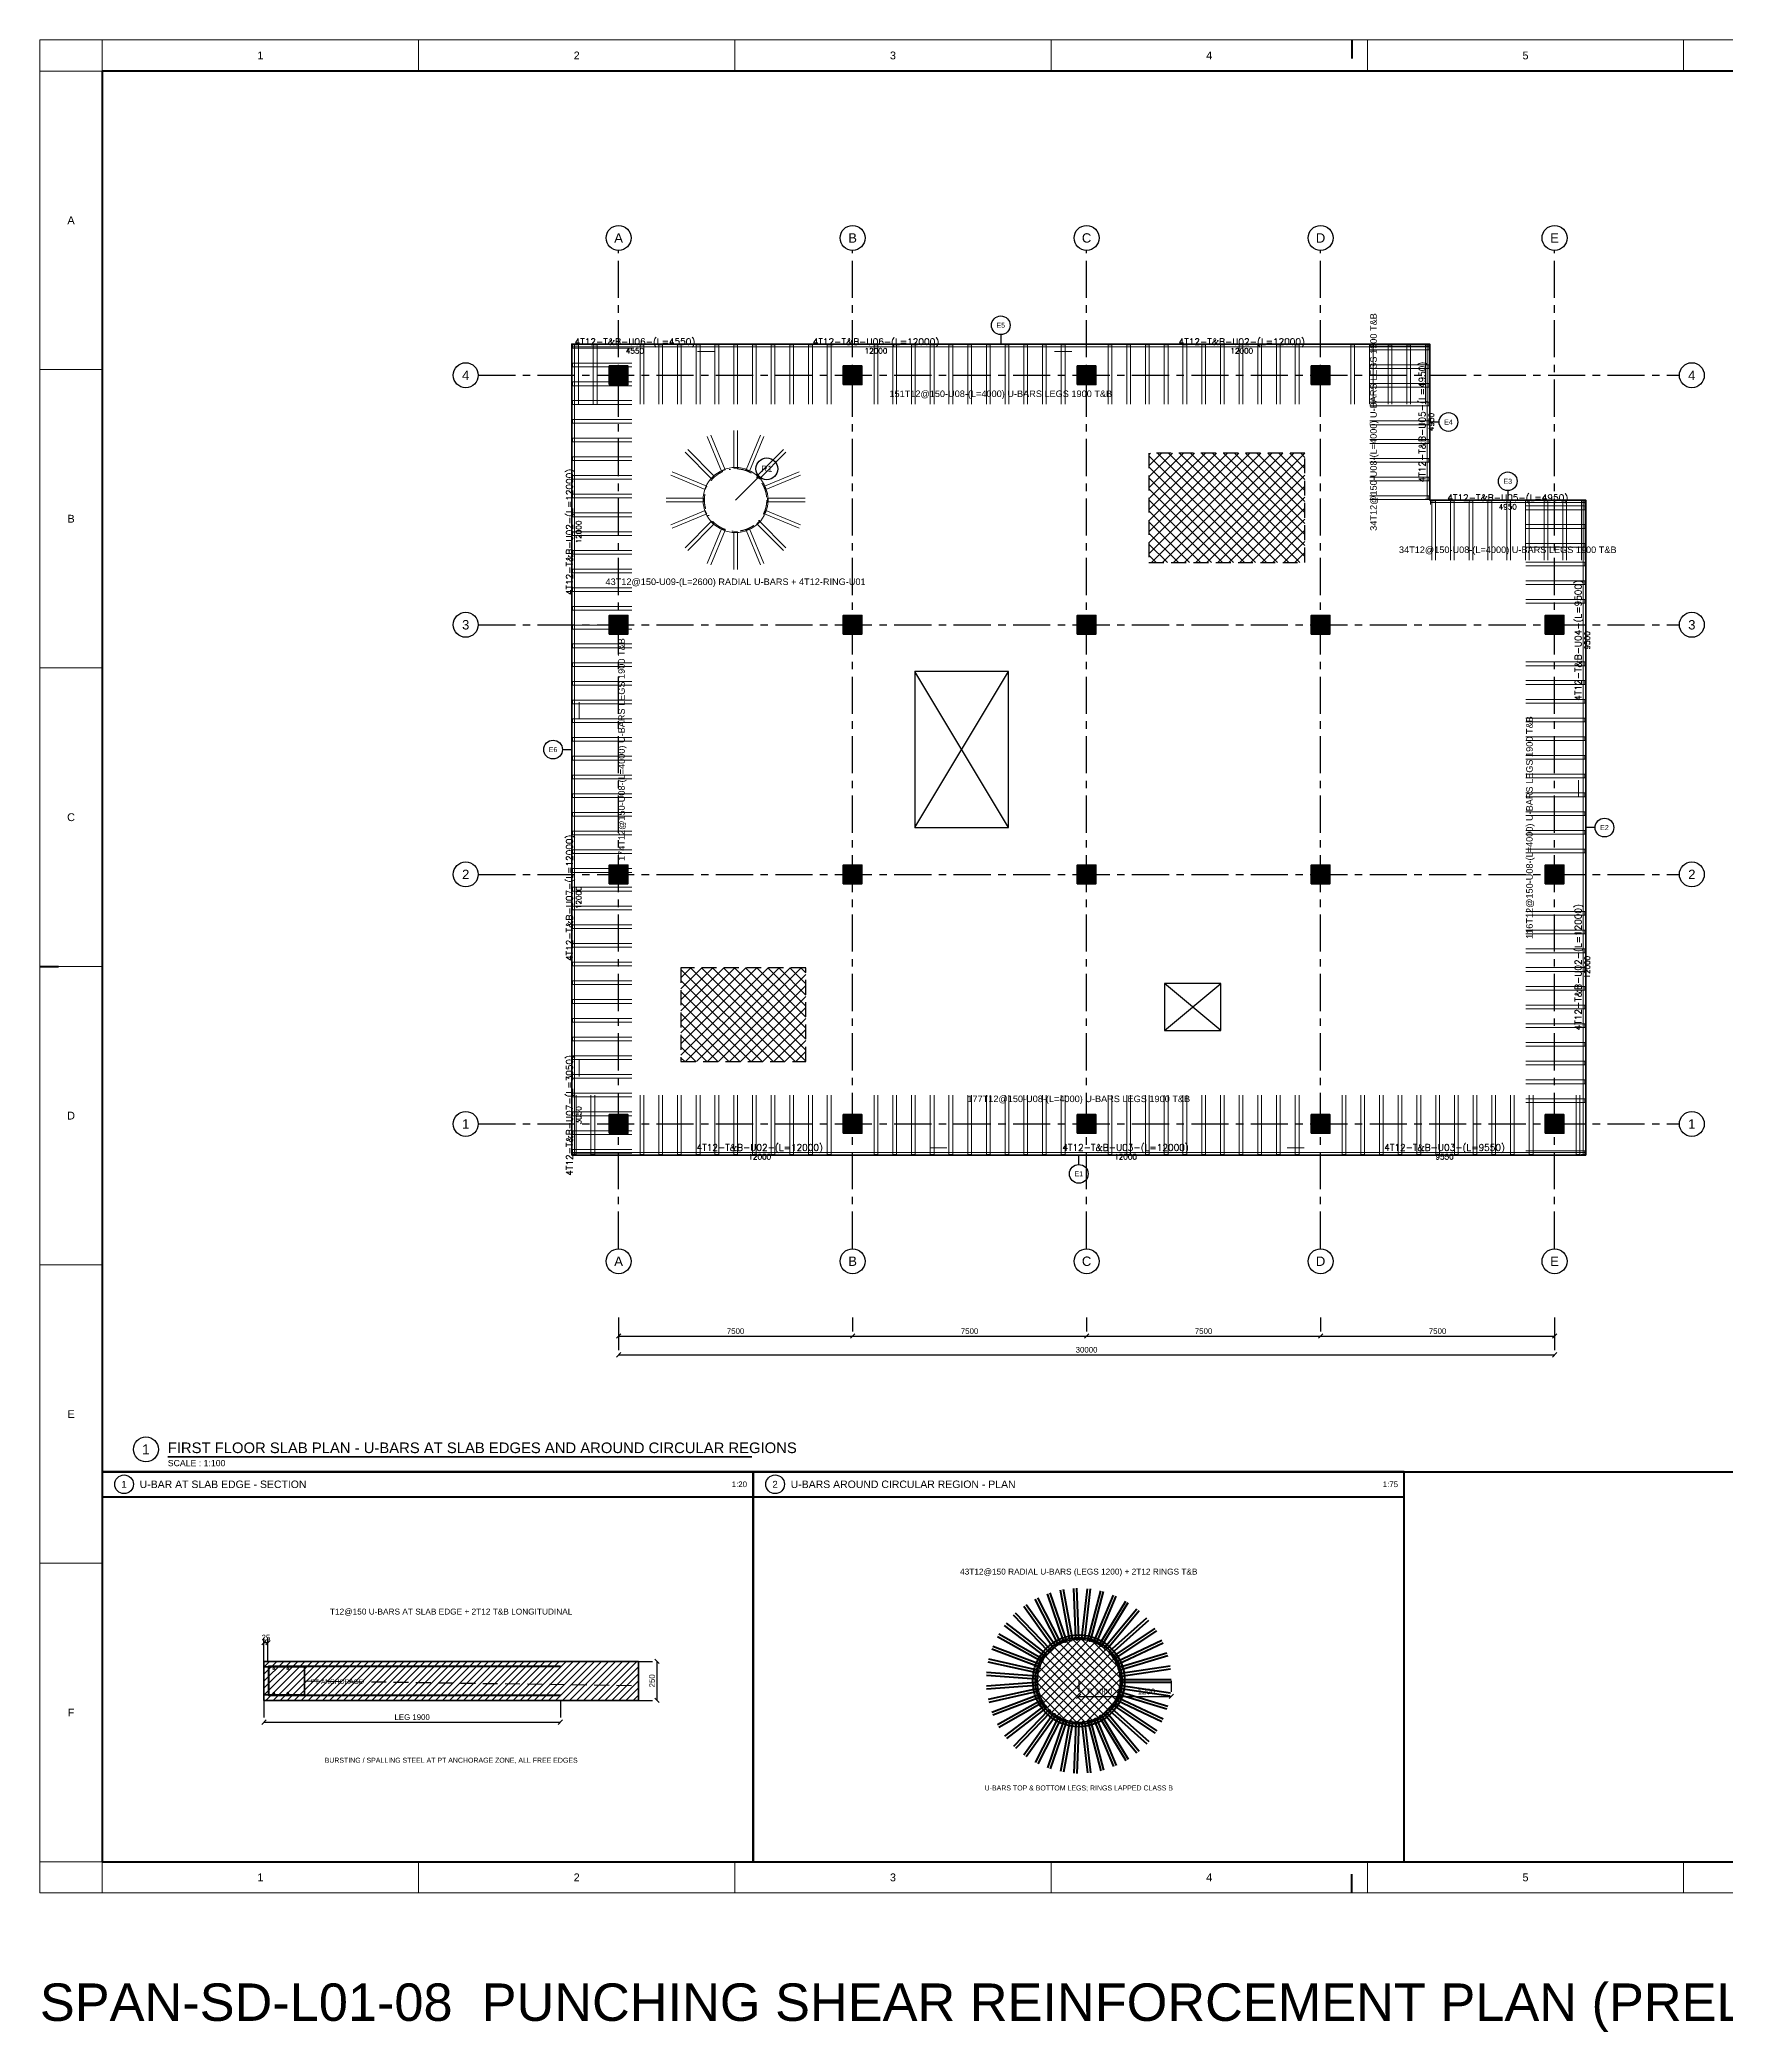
# Model space of a CAD drawing. Header units: millimetres. Extents: x 0 to 396150, y -260000 to 91864.
# Drawn here: x 0 to 54050, y -69461 to -5600 of the extents above; entities that cross this region are included whole.
import ezdxf
from ezdxf.enums import TextEntityAlignment as Align

# ---------------------------------------------------------------- set-up
doc = ezdxf.new("R2010")
doc.units = ezdxf.units.MM
doc.header["$LTSCALE"] = 37.5
for name, pattern in [('CENTER', [50.8, 31.75, -6.35, 6.35, -6.35]), ('DASHDOT', [25.4, 12.7, -6.35, 0, -6.35]), ('DASHED', [19.05, 12.7, -6.35])]:
    doc.linetypes.add(name, pattern=pattern)
doc.layers.get('0').update_dxf_attribs({"linetype": 'CONTINUOUS'})
for name, color, linetype in [('SPAN-CALLOUT', 3, 'CONTINUOUS'), ('SPAN-COL-HATCH', 8, 'CONTINUOUS'), ('SPAN-DETAIL', 7, 'CONTINUOUS'), ('SPAN-DETAIL-HATCH', 8, 'CONTINUOUS'), ('SPAN-DIM', 8, 'CONTINUOUS'), ('SPAN-GRID', 8, 'CENTER'), ('SPAN-GRID-BUBBLE', 8, 'CONTINUOUS'), ('SPAN-OPENING', 6, 'CONTINUOUS'), ('SPAN-OPENING-HATCH', 6, 'CONTINUOUS'), ('SPAN-PT-TENDON', 3, 'CONTINUOUS'), ('SPAN-RB-TEXT', 7, 'CONTINUOUS'), ('SPAN-SHEET-NOTES', 7, 'CONTINUOUS'), ('SPAN-SHEET-TEXT', 2, 'CONTINUOUS'), ('SPAN-TEXT', 7, 'CONTINUOUS'), ('SPAN-VOID', 30, 'DASHED'), ('SPAN-VOID-HATCH', 30, 'CONTINUOUS'), ('SPAN-XREF', 7, 'CONTINUOUS')]:
    doc.layers.add(name, color=color, linetype=linetype)
for name, color, linetype, lineweight in [('SPAN-COL', 7, 'CONTINUOUS', 35), ('SPAN-RB', 6, 'CONTINUOUS', 20), ('SPAN-RB-UBAR', 6, 'CONTINUOUS', 20), ('SPAN-SHEET-FRAME', 7, 'CONTINUOUS', 50), ('SPAN-SHEET-TITLE', 7, 'CONTINUOUS', 25), ('SPAN-SLAB-EDGE', 3, 'CONTINUOUS', 35)]:
    doc.layers.add(name, color=color, linetype=linetype, lineweight=lineweight)
doc.styles.add('SPAN-REBAR', font='romans.shx')
doc.styles.get("Standard").update_dxf_attribs({"font": 'arial.ttf'})

# ---------------------------------------------------------------- blocks, each defined once
blk = doc.blocks.new('FRAMING_REBAR_U_BARS_AROUND_REGIONS_L01')
at = {"layer": 'SPAN-COL-HATCH'}
h = blk.add_hatch(color=256, dxfattribs=at)
h.dxf.hatch_style = 1
h.paths.add_polyline_path([(18250, 48350), (18850, 48350), (18850, 48950), (18250, 48950)])
h = blk.add_hatch(color=256, dxfattribs=at)
h.dxf.hatch_style = 1
h.paths.add_polyline_path([(25750, 48350), (26350, 48350), (26350, 48950), (25750, 48950)])
h = blk.add_hatch(color=256, dxfattribs=at)
h.dxf.hatch_style = 1
h.paths.add_polyline_path([(33250, 48350), (33850, 48350), (33850, 48950), (33250, 48950)])
h = blk.add_hatch(color=256, dxfattribs=at)
h.dxf.hatch_style = 1
h.paths.add_polyline_path([(40750, 48350), (41350, 48350), (41350, 48950), (40750, 48950)])
h = blk.add_hatch(color=256, dxfattribs=at)
h.dxf.hatch_style = 1
h.paths.add_polyline_path([(18250, 40350), (18850, 40350), (18850, 40950), (18250, 40950)])
h = blk.add_hatch(color=256, dxfattribs=at)
h.dxf.hatch_style = 1
h.paths.add_polyline_path([(25750, 40350), (26350, 40350), (26350, 40950), (25750, 40950)])
h = blk.add_hatch(color=256, dxfattribs=at)
h.dxf.hatch_style = 1
h.paths.add_polyline_path([(33250, 40350), (33850, 40350), (33850, 40950), (33250, 40950)])
h = blk.add_hatch(color=256, dxfattribs=at)
h.dxf.hatch_style = 1
h.paths.add_polyline_path([(40750, 40350), (41350, 40350), (41350, 40950), (40750, 40950)])
h = blk.add_hatch(color=256, dxfattribs=at)
h.dxf.hatch_style = 1
h.paths.add_polyline_path([(48250, 40350), (48850, 40350), (48850, 40950), (48250, 40950)])
h = blk.add_hatch(color=256, dxfattribs=at)
h.dxf.hatch_style = 1
h.paths.add_polyline_path([(18250, 32350), (18850, 32350), (18850, 32950), (18250, 32950)])
h = blk.add_hatch(color=256, dxfattribs=at)
h.dxf.hatch_style = 1
h.paths.add_polyline_path([(25750, 32350), (26350, 32350), (26350, 32950), (25750, 32950)])
h = blk.add_hatch(color=256, dxfattribs=at)
h.dxf.hatch_style = 1
h.paths.add_polyline_path([(33250, 32350), (33850, 32350), (33850, 32950), (33250, 32950)])
h = blk.add_hatch(color=256, dxfattribs=at)
h.dxf.hatch_style = 1
h.paths.add_polyline_path([(40750, 32350), (41350, 32350), (41350, 32950), (40750, 32950)])
h = blk.add_hatch(color=256, dxfattribs=at)
h.dxf.hatch_style = 1
h.paths.add_polyline_path([(48250, 32350), (48850, 32350), (48850, 32950), (48250, 32950)])
h = blk.add_hatch(color=256, dxfattribs=at)
h.dxf.hatch_style = 1
h.paths.add_polyline_path([(18250, 24350), (18850, 24350), (18850, 24950), (18250, 24950)])
h = blk.add_hatch(color=256, dxfattribs=at)
h.dxf.hatch_style = 1
h.paths.add_polyline_path([(25750, 24350), (26350, 24350), (26350, 24950), (25750, 24950)])
h = blk.add_hatch(color=256, dxfattribs=at)
h.dxf.hatch_style = 1
h.paths.add_polyline_path([(33250, 24350), (33850, 24350), (33850, 24950), (33250, 24950)])
h = blk.add_hatch(color=256, dxfattribs=at)
h.dxf.hatch_style = 1
h.paths.add_polyline_path([(40750, 24350), (41350, 24350), (41350, 24950), (40750, 24950)])
h = blk.add_hatch(color=256, dxfattribs=at)
h.dxf.hatch_style = 1
h.paths.add_polyline_path([(48250, 24350), (48850, 24350), (48850, 24950), (48250, 24950)])
at = {"layer": 'SPAN-DETAIL-HATCH'}
h = blk.add_hatch(dxfattribs=at)
h.set_pattern_fill('ANSI31', color=256, scale=50.394)
h.paths.add_polyline_path([(7183.333333, 6175), (19183.333333, 6175), (19183.333333, 7425), (7183.333333, 7425)])
at = {"layer": 'SPAN-OPENING-HATCH'}
h = blk.add_hatch(dxfattribs=at)
h.set_pattern_fill('ANSI37', color=256, scale=62.992)
h.paths.add_polyline_path([(34633.333333, 6800), (34616.917787, 7008.579287), (34568.075355, 7212.022659), (34488.008699, 7405.320666), (34378.689326, 7583.71367), (34242.809042, 7742.809042), (34083.71367, 7878.689326), (33905.320666, 7988.008699), (33712.022659, 8068.075355), (33508.579287, 8116.917787), (33300, 8133.333333), (33091.420713, 8116.917787), (32887.977341, 8068.075355), (32694.679334, 7988.008699), (32516.28633, 7878.689326), (32357.190958, 7742.809042), (32221.310674, 7583.71367), (32111.991301, 7405.320666), (32031.924645, 7212.022659), (31983.082213, 7008.579287), (31966.666667, 6800), (31983.082213, 6591.420713), (32031.924645, 6387.977341), (32111.991301, 6194.679334), (32221.310674, 6016.28633), (32357.190958, 5857.190958), (32516.28633, 5721.310674), (32694.679334, 5611.991301), (32887.977341, 5531.924645), (33091.420713, 5483.082213), (33300, 5466.666667), (33508.579287, 5483.082213), (33712.022659, 5531.924645), (33905.320666, 5611.991301), (34083.71367, 5721.310674), (34242.809042, 5857.190958), (34378.689326, 6016.28633), (34488.008699, 6194.679334), (34568.075355, 6387.977341), (34616.917787, 6591.420713)])
at = {"layer": 'SPAN-VOID-HATCH'}
h = blk.add_hatch(dxfattribs=at)
h.set_pattern_fill('ANSI37', color=256, scale=78.74)
h.paths.add_polyline_path([(35550, 42650), (40550, 42650), (40550, 46150), (35550, 46150)])
h = blk.add_hatch(dxfattribs=at)
h.set_pattern_fill('ANSI37', color=256, scale=78.74)
h.paths.add_polyline_path([(20550, 26650), (24550, 26650), (24550, 29650), (20550, 29650)])
at = {"layer": 'SPAN-CALLOUT'}
for p, q in [((30800, 49950), (30800, 49650)), ((44850, 47150), (44550, 47150)), ((23052.512627, 45402.512627), (22300, 44650)), ((47050, 44950), (47050, 44650)), ((16750, 36650), (17050, 36650)), ((49850, 34150), (49550, 34150)), ((33300, 23350), (33300, 23650))]:
    blk.add_line(p, q, dxfattribs=at)
for centre, radius in [((30800, 50250), 300), ((45150, 47150), 300), ((23300, 45650), 350), ((47050, 45250), 300), ((16450, 36650), 300), ((50150, 34150), 300), ((33300, 23050), 300), ((3400, 14220), 400), ((2700, 13100), 300), ((23566.666667, 13100), 300)]:
    blk.add_circle(centre, radius, dxfattribs=at)
at = {"layer": 'SPAN-COL'}
for points in [[(18250, 48350), (18850, 48350), (18850, 48950), (18250, 48950)], [(25750, 48350), (26350, 48350), (26350, 48950), (25750, 48950)], [(33250, 48350), (33850, 48350), (33850, 48950), (33250, 48950)], [(40750, 48350), (41350, 48350), (41350, 48950), (40750, 48950)], [(18250, 40350), (18850, 40350), (18850, 40950), (18250, 40950)], [(25750, 40350), (26350, 40350), (26350, 40950), (25750, 40950)], [(33250, 40350), (33850, 40350), (33850, 40950), (33250, 40950)], [(40750, 40350), (41350, 40350), (41350, 40950), (40750, 40950)], [(48250, 40350), (48850, 40350), (48850, 40950), (48250, 40950)], [(18250, 32350), (18850, 32350), (18850, 32950), (18250, 32950)], [(25750, 32350), (26350, 32350), (26350, 32950), (25750, 32950)], [(33250, 32350), (33850, 32350), (33850, 32950), (33250, 32950)], [(40750, 32350), (41350, 32350), (41350, 32950), (40750, 32950)], [(48250, 32350), (48850, 32350), (48850, 32950), (48250, 32950)], [(18250, 24350), (18850, 24350), (18850, 24950), (18250, 24950)], [(25750, 24350), (26350, 24350), (26350, 24950), (25750, 24950)], [(33250, 24350), (33850, 24350), (33850, 24950), (33250, 24950)], [(40750, 24350), (41350, 24350), (41350, 24950), (40750, 24950)], [(48250, 24350), (48850, 24350), (48850, 24950), (48250, 24950)]]:
    blk.add_lwpolyline(points, close=True, dxfattribs=at)
at = {"layer": 'SPAN-DETAIL', "lineweight": 35}
blk.add_lwpolyline([(7183.333333, 6175), (19183.333333, 6175), (19183.333333, 7425), (7183.333333, 7425)], close=True, dxfattribs=at)
at = {"layer": 'SPAN-DIM'}
for p, q in [((18480, 17780), (18620, 17920)), ((18550, 18450), (18550, 18000)), ((18550, 18450), (18550, 17400)), ((25980, 17780), (26120, 17920)), ((25980, 17780), (26120, 17920)), ((26050, 18450), (26050, 18000)), ((26050, 18450), (26050, 18000)), ((33480, 17780), (33620, 17920)), ((33480, 17780), (33620, 17920)), ((33550, 18450), (33550, 18000)), ((33550, 18450), (33550, 18000)), ((40980, 17780), (41120, 17920)), ((40980, 17780), (41120, 17920)), ((41050, 18450), (41050, 18000)), ((41050, 18450), (41050, 18000)), ((48480, 17780), (48620, 17920)), ((48550, 18450), (48550, 18000)), ((48550, 18450), (48550, 17400)), ((18480, 17180), (18620, 17320)), ((18550, 17850), (26050, 17850)), ((18550, 17250), (48550, 17250)), ((26050, 17850), (33550, 17850)), ((33550, 17850), (41050, 17850)), ((41050, 17850), (48550, 17850)), ((48480, 17180), (48620, 17320)), ((7113.333333, 7955), (7253.333333, 8095)), ((7183.333333, 7425), (7183.333333, 8175)), ((7183.333333, 8025), (7308.333333, 8025)), ((7238.333333, 7955), (7378.333333, 8095)), ((7308.333333, 7425), (7308.333333, 8175)), ((19183.333333, 7425), (19633.333333, 7425)), ((19853.333333, 7355), (19713.333333, 7495)), ((19783.333333, 6175), (19783.333333, 7425)), ((33300, 6800), (33300, 6450)), ((34633.333333, 6800), (34633.333333, 6450)), ((34666.666667, 6800), (34666.666667, 6450)), ((36266.666667, 6800), (36266.666667, 6450)), ((7183.333333, 6175), (7183.333333, 5625)), ((16683.333333, 6175), (16683.333333, 5625)), ((19183.333333, 6175), (19633.333333, 6175)), ((19853.333333, 6105), (19713.333333, 6245)), ((33230, 6230), (33370, 6370)), ((33300, 6300), (34633.333333, 6300)), ((34563.333333, 6230), (34703.333333, 6370)), ((34596.666667, 6230), (34736.666667, 6370)), ((34666.666667, 6300), (36266.666667, 6300)), ((36196.666667, 6230), (36336.666667, 6370)), ((7113.333333, 5405), (7253.333333, 5545)), ((7183.333333, 5475), (16683.333333, 5475)), ((16613.333333, 5405), (16753.333333, 5545))]:
    blk.add_line(p, q, dxfattribs=at)
at = {"layer": 'SPAN-GRID'}
for p, q in [((18550, 20650), (18550, 52650)), ((26050, 20650), (26050, 52650)), ((33550, 20650), (33550, 52650)), ((41050, 20650), (41050, 52650)), ((48550, 20650), (48550, 52650)), ((14050, 48650), (52550, 48650)), ((14050, 40650), (52550, 40650)), ((14050, 32650), (52550, 32650)), ((14050, 24650), (52550, 24650))]:
    blk.add_line(p, q, dxfattribs=at)
at = {"layer": 'SPAN-GRID-BUBBLE'}
for centre in [(18550, 53050), (26050, 53050), (33550, 53050), (41050, 53050), (48550, 53050), (13650, 48650), (52950, 48650), (13650, 40650), (52950, 40650), (13650, 32650), (52950, 32650), (13650, 24650), (52950, 24650), (18550, 20250), (26050, 20250), (33550, 20250), (41050, 20250), (48550, 20250)]:
    blk.add_circle(centre, 400, dxfattribs=at)
at = {"layer": 'SPAN-OPENING'}
for p, q in [((28050, 34150), (31050, 39150)), ((31050, 34150), (28050, 39150)), ((36050, 27650), (37850, 29150)), ((37850, 27650), (36050, 29150))]:
    blk.add_line(p, q, dxfattribs=at)
for points in [[(28050, 34150), (31050, 34150), (31050, 39150), (28050, 39150)], [(36050, 27650), (37850, 27650), (37850, 29150), (36050, 29150)]]:
    blk.add_lwpolyline(points, close=True, dxfattribs=at)
at = {"layer": 'SPAN-OPENING', "lineweight": 35}
blk.add_circle((33300, 6800), 1333.333333, dxfattribs=at)
at = {"layer": 'SPAN-PT-TENDON', "lineweight": 35}
blk.add_lwpolyline([(7183.333333, 6350), (8483.333333, 6350), (8483.333333, 7250), (7183.333333, 7250)], close=True, dxfattribs=at)
at = {"layer": 'SPAN-PT-TENDON', "linetype": 'DASHED'}
blk.add_lwpolyline([(8483.333333, 6800), (19183.333333, 6650)], dxfattribs=at)
at = {"layer": 'SPAN-RB'}
for p, q in [((17075, 49625), (17075, 49505)), ((17075, 49625), (17195, 49625)), ((21075, 49565), (17075, 49565)), ((17135, 49625), (17135, 37625)), ((32525, 49565), (21075, 49565)), ((21625, 49415), (21075, 49415)), ((44525, 49565), (32525, 49565)), ((33075, 49415), (32525, 49415)), ((44525, 49625), (44405, 49625)), ((44465, 44675), (44465, 49625)), ((44525, 49625), (44525, 49505)), ((44525, 44675), (44405, 44675)), ((44575, 44625), (44575, 44505)), ((49525, 44565), (44575, 44565)), ((49525, 44625), (49405, 44625)), ((49465, 35675), (49465, 44625)), ((49525, 44625), (49525, 44505)), ((17285, 38175), (17285, 37625)), ((17135, 37625), (17135, 26175)), ((49315, 35125), (49315, 35675)), ((49465, 23675), (49465, 35675)), ((17285, 26725), (17285, 26175)), ((17135, 26175), (17135, 23675)), ((17075, 23675), (17075, 23795)), ((17075, 23735), (29075, 23735)), ((17075, 23675), (17195, 23675)), ((28525, 23885), (29075, 23885)), ((29075, 23735), (40525, 23735)), ((39975, 23885), (40525, 23885)), ((40525, 23735), (49525, 23735)), ((49525, 23675), (49405, 23675)), ((49525, 23675), (49525, 23795))]:
    blk.add_line(p, q, dxfattribs=at)
blk.add_circle((22300, 44650), 1043, dxfattribs=at)
at = {"layer": 'SPAN-RB-UBAR', "lineweight": 50}
for p, q in [((32814.562924, 8078.399938), (32297.954276, 9592.703575)), ((32902.897303, 8108.535442), (32386.288655, 9622.839079)), ((33005.872572, 8135.456705), (32715.253611, 9708.841788)), ((33097.653369, 8152.409478), (32807.034407, 9725.794561)), ((33203.451036, 8164.050532), (33145.015799, 9762.983089)), ((33296.722101, 8167.459254), (33238.286865, 9766.391811)), ((33403.087273, 8163.571989), (33578.081206, 9753.97355)), ((33495.860697, 8153.36401), (33670.85463, 9743.76557)), ((33600.526383, 8134.031277), (34005.219795, 9682.005192)), ((33690.824862, 8110.424161), (34095.518274, 9658.398077)), ((32385.027429, 7816.25821), (31274.508716, 8968.103768)), ((32466.839294, 7884.342563), (31535.865029, 9185.606148)), ((32542.746337, 7938.649395), (31611.772072, 9239.91298)), ((32633.599525, 7994.096295), (31902.011807, 9417.043733)), ((32716.604792, 8036.772245), (31985.017074, 9459.719683)), ((33791.560296, 8076.058005), (34417.327849, 9548.611898)), ((33877.459273, 8039.554897), (34503.226826, 9512.108791)), ((33972.117455, 7990.887771), (34805.621999, 9356.636713)), ((34051.786143, 7942.266672), (34885.290688, 9308.015615)), ((34138.349596, 7880.335832), (35161.826431, 9110.171256)), ((34210.089996, 7820.633017), (35233.56683, 9050.46844)), ((32189.766692, 7598.33424), (30923.372311, 8576.212182)), ((32246.809572, 7672.207245), (30980.415191, 8650.085188)), ((32317.836438, 7751.477952), (31207.317725, 8903.32351)), ((34286.713772, 7746.758411), (35478.349264, 8814.468508)), ((34348.996861, 7677.24634), (35540.632353, 8744.956438)), ((34414.047857, 7593.002477), (35748.444365, 8475.830862)), ((34465.546179, 7515.162681), (35799.942688, 8397.991066)), ((32006.840543, 7244.628131), (30512.414769, 7816.197555)), ((32040.182093, 7331.802968), (30545.756319, 7903.372391)), ((32085.359643, 7428.17542), (30690.08059, 8211.243976)), ((32131.038642, 7509.566698), (30735.759589, 8292.635254)), ((34517.637945, 7422.345073), (35966.355125, 8101.475791)), ((34557.253904, 7337.836571), (36005.971084, 8016.967289)), ((34595.276195, 7238.423464), (36127.437155, 7699.382023)), ((31940.38566, 6946.302437), (30344.654006, 7063.09494)), ((31955.882892, 7051.604366), (30394.161488, 7399.492647)), ((31976.176376, 7142.704781), (30414.454971, 7490.593062)), ((34622.165445, 7149.047408), (36154.326404, 7610.005967)), ((34645.307882, 7045.15762), (36228.257271, 7278.119488)), ((34658.897324, 6952.818905), (36241.846713, 7185.780774)), ((31933.572764, 6853.21809), (30337.84111, 6970.010594)), ((31933.572764, 6746.78191), (30337.84111, 6629.989406)), ((31940.38566, 6653.697563), (30344.654006, 6536.90506)), ((31955.882892, 6548.395634), (30394.161488, 6200.507353)), ((31976.176376, 6457.295219), (30414.454971, 6109.406938)), ((34622.165445, 6450.952592), (36154.326404, 5989.994033)), ((34645.307882, 6554.84238), (36228.257271, 6321.880512)), ((34658.897324, 6647.181095), (36241.846713, 6414.219226)), ((34666.666667, 6846.666667), (36266.666667, 6846.666667)), ((34666.666667, 6753.333333), (36266.666667, 6753.333333)), ((32006.840543, 6355.371869), (30512.414769, 5783.802445)), ((32040.182093, 6268.197032), (30545.756319, 5696.627609)), ((32085.359643, 6171.82458), (30690.08059, 5388.756024)), ((32131.038642, 6090.433302), (30735.759589, 5307.364746)), ((32189.766692, 6001.66576), (30923.372311, 5023.787818)), ((32246.809572, 5927.792755), (30980.415191, 4949.914812)), ((32317.836438, 5848.522048), (31207.317725, 4696.67649)), ((32385.027429, 5783.74179), (31274.508716, 4631.896232)), ((34210.089996, 5779.366983), (35233.56683, 4549.53156)), ((34286.713772, 5853.241589), (35478.349264, 4785.531492)), ((34348.996861, 5922.75366), (35540.632353, 4855.043562)), ((34414.047857, 6006.997523), (35748.444365, 5124.169138)), ((34465.546179, 6084.837319), (35799.942688, 5202.008934)), ((34517.637945, 6177.654927), (35966.355125, 5498.524209)), ((34557.253904, 6262.163429), (36005.971084, 5583.032711)), ((34595.276195, 6361.576536), (36127.437155, 5900.617977)), ((32466.839294, 5715.657437), (31535.865029, 4414.393852)), ((32542.746337, 5661.350605), (31611.772072, 4360.08702)), ((32633.599525, 5605.903705), (31902.011807, 4182.956267)), ((32716.604792, 5563.227755), (31985.017074, 4140.280317)), ((32814.562924, 5521.600062), (32297.954276, 4007.296425)), ((32902.897303, 5491.464558), (32386.288655, 3977.160921)), ((33005.872572, 5464.543295), (32715.253611, 3891.158212)), ((33097.653369, 5447.590522), (32807.034407, 3874.205439)), ((33203.451036, 5435.949468), (33145.015799, 3837.016911)), ((33296.722101, 5432.540746), (33238.286865, 3833.608189)), ((33403.087273, 5436.428011), (33578.081206, 3846.02645)), ((33495.860697, 5446.63599), (33670.85463, 3856.23443)), ((33600.526383, 5465.968723), (34005.219795, 3917.994808)), ((33690.824862, 5489.575839), (34095.518274, 3941.601923)), ((33791.560296, 5523.941995), (34417.327849, 4051.388102)), ((33877.459273, 5560.445103), (34503.226826, 4087.891209)), ((33972.117455, 5609.112229), (34805.621999, 4243.363287)), ((34051.786143, 5657.733328), (34885.290688, 4291.984385)), ((34138.349596, 5719.664168), (35161.826431, 4489.828744))]:
    blk.add_line(p, q, dxfattribs=at)
at = {"layer": 'SPAN-RB-UBAR'}
for p, q in [((16683.333333, 7270), (16683.333333, 7270)), ((16683.333333, 7270), (16683.333333, 7270)), ((16683.333333, 6330), (16683.333333, 6330)), ((16683.333333, 6330), (16683.333333, 6330))]:
    blk.add_line(p, q, dxfattribs=at)
for points in [[(18975, 49635), (17075, 49635), (17075, 49515), (18975, 49515)], [(17260, 47725), (17260, 49625), (17140, 49625), (17140, 47725)], [(17860, 47725), (17860, 49625), (17740, 49625), (17740, 47725)], [(19360, 47725), (19360, 49625), (19240, 49625), (19240, 47725)], [(19960, 47725), (19960, 49625), (19840, 49625), (19840, 47725)], [(20560, 47725), (20560, 49625), (20440, 49625), (20440, 47725)], [(21160, 47725), (21160, 49625), (21040, 49625), (21040, 47725)], [(21760, 47725), (21760, 49625), (21640, 49625), (21640, 47725)], [(22360, 47725), (22360, 49625), (22240, 49625), (22240, 47725)], [(22960, 47725), (22960, 49625), (22840, 49625), (22840, 47725)], [(23560, 47725), (23560, 49625), (23440, 49625), (23440, 47725)], [(24160, 47725), (24160, 49625), (24040, 49625), (24040, 47725)], [(24760, 47725), (24760, 49625), (24640, 49625), (24640, 47725)], [(25360, 47725), (25360, 49625), (25240, 49625), (25240, 47725)], [(26860, 47725), (26860, 49625), (26740, 49625), (26740, 47725)], [(27460, 47725), (27460, 49625), (27340, 49625), (27340, 47725)], [(28060, 47725), (28060, 49625), (27940, 49625), (27940, 47725)], [(28660, 47725), (28660, 49625), (28540, 49625), (28540, 47725)], [(29260, 47725), (29260, 49625), (29140, 49625), (29140, 47725)], [(29860, 47725), (29860, 49625), (29740, 49625), (29740, 47725)], [(30460, 47725), (30460, 49625), (30340, 49625), (30340, 47725)], [(31060, 47725), (31060, 49625), (30940, 49625), (30940, 47725)], [(31660, 47725), (31660, 49625), (31540, 49625), (31540, 47725)], [(32260, 47725), (32260, 49625), (32140, 49625), (32140, 47725)], [(32860, 47725), (32860, 49625), (32740, 49625), (32740, 47725)], [(34360, 47725), (34360, 49625), (34240, 49625), (34240, 47725)], [(34960, 47725), (34960, 49625), (34840, 49625), (34840, 47725)], [(35560, 47725), (35560, 49625), (35440, 49625), (35440, 47725)], [(36160, 47725), (36160, 49625), (36040, 49625), (36040, 47725)], [(36760, 47725), (36760, 49625), (36640, 49625), (36640, 47725)], [(37360, 47725), (37360, 49625), (37240, 49625), (37240, 47725)], [(37960, 47725), (37960, 49625), (37840, 49625), (37840, 47725)], [(38560, 47725), (38560, 49625), (38440, 49625), (38440, 47725)], [(39160, 47725), (39160, 49625), (39040, 49625), (39040, 47725)], [(39760, 47725), (39760, 49625), (39640, 49625), (39640, 47725)], [(40360, 47725), (40360, 49625), (40240, 49625), (40240, 47725)], [(42135, 47725), (42135, 49625), (42015, 49625), (42015, 47725)], [(42735, 47725), (42735, 49625), (42615, 49625), (42615, 47725)], [(42625, 49465), (44525, 49465), (44525, 49585), (42625, 49585)], [(43335, 47725), (43335, 49625), (43215, 49625), (43215, 47725)], [(43935, 47725), (43935, 49625), (43815, 49625), (43815, 47725)], [(44535, 47725), (44535, 49625), (44415, 49625), (44415, 47725)], [(18975, 49035), (17075, 49035), (17075, 48915), (18975, 48915)], [(42625, 48865), (44525, 48865), (44525, 48985), (42625, 48985)], [(18975, 48435), (17075, 48435), (17075, 48315), (18975, 48315)], [(42625, 48265), (44525, 48265), (44525, 48385), (42625, 48385)], [(18975, 47835), (17075, 47835), (17075, 47715), (18975, 47715)], [(42625, 47665), (44525, 47665), (44525, 47785), (42625, 47785)], [(18975, 47235), (17075, 47235), (17075, 47115), (18975, 47115)], [(18975, 46635), (17075, 46635), (17075, 46515), (18975, 46515)], [(21393.096591, 46682.670954), (21852.31671, 45574.015515), (21963.182254, 45619.937527), (21503.962135, 46728.592966)], [(22240, 46875), (22240, 45675), (22360, 45675), (22360, 46875)], [(23096.037865, 46728.592966), (22636.817746, 45619.937527), (22747.68329, 45574.015515), (23206.903409, 46682.670954)], [(42625, 47065), (44525, 47065), (44525, 47185), (42625, 47185)], [(18975, 46035), (17075, 46035), (17075, 45915), (18975, 45915)], [(20684.261005, 46180.886181), (21532.789142, 45332.358044), (21617.641956, 45417.210858), (20769.113819, 46265.738995)], [(23830.886181, 46265.738995), (22982.358044, 45417.210858), (23067.210858, 45332.358044), (23915.738995, 46180.886181)], [(42625, 46465), (44525, 46465), (44525, 46585), (42625, 46585)], [(42625, 45865), (44525, 45865), (44525, 45985), (42625, 45985)], [(18975, 45435), (17075, 45435), (17075, 45315), (18975, 45315)], [(20221.407034, 45446.037865), (21330.062473, 44986.817746), (21375.984485, 45097.68329), (20267.329046, 45556.903409)], [(24332.670954, 45556.903409), (23224.015515, 45097.68329), (23269.937527, 44986.817746), (24378.592966, 45446.037865)], [(42625, 45265), (44525, 45265), (44525, 45385), (42625, 45385)], [(18975, 44835), (17075, 44835), (17075, 44715), (18975, 44715)], [(20075, 44590), (21275, 44590), (21275, 44710), (20075, 44710)], [(24525, 44710), (23325, 44710), (23325, 44590), (24525, 44590)], [(42625, 44665), (44525, 44665), (44525, 44785), (42625, 44785)], [(18975, 44235), (17075, 44235), (17075, 44115), (18975, 44115)], [(20267.329046, 43743.096591), (21375.984485, 44202.31671), (21330.062473, 44313.182254), (20221.407034, 43853.962135)], [(24378.592966, 43853.962135), (23269.937527, 44313.182254), (23224.015515, 44202.31671), (24332.670954, 43743.096591)], [(44735, 42725), (44735, 44625), (44615, 44625), (44615, 42725)], [(45335, 42725), (45335, 44625), (45215, 44625), (45215, 42725)], [(45935, 42725), (45935, 44625), (45815, 44625), (45815, 42725)], [(46535, 42725), (46535, 44625), (46415, 44625), (46415, 42725)], [(47135, 42725), (47135, 44625), (47015, 44625), (47015, 42725)], [(47735, 42725), (47735, 44625), (47615, 44625), (47615, 42725)], [(47625, 44340), (49525, 44340), (49525, 44460), (47625, 44460)], [(48335, 42725), (48335, 44625), (48215, 44625), (48215, 42725)], [(48935, 42725), (48935, 44625), (48815, 44625), (48815, 42725)], [(49535, 42725), (49535, 44625), (49415, 44625), (49415, 42725)], [(18975, 43635), (17075, 43635), (17075, 43515), (18975, 43515)], [(20769.113819, 43034.261005), (21617.641956, 43882.789142), (21532.789142, 43967.641956), (20684.261005, 43119.113819)], [(21503.962135, 42571.407034), (21963.182254, 43680.062473), (21852.31671, 43725.984485), (21393.096591, 42617.329046)], [(22360, 42425), (22360, 43625), (22240, 43625), (22240, 42425)], [(23206.903409, 42617.329046), (22747.68329, 43725.984485), (22636.817746, 43680.062473), (23096.037865, 42571.407034)], [(23915.738995, 43119.113819), (23067.210858, 43967.641956), (22982.358044, 43882.789142), (23830.886181, 43034.261005)], [(47625, 43740), (49525, 43740), (49525, 43860), (47625, 43860)], [(18975, 43035), (17075, 43035), (17075, 42915), (18975, 42915)], [(47625, 43140), (49525, 43140), (49525, 43260), (47625, 43260)], [(18975, 42435), (17075, 42435), (17075, 42315), (18975, 42315)], [(47625, 42540), (49525, 42540), (49525, 42660), (47625, 42660)], [(18975, 41835), (17075, 41835), (17075, 41715), (18975, 41715)], [(47625, 41940), (49525, 41940), (49525, 42060), (47625, 42060)], [(18975, 41235), (17075, 41235), (17075, 41115), (18975, 41115)], [(47625, 41340), (49525, 41340), (49525, 41460), (47625, 41460)], [(18975, 40635), (17075, 40635), (17075, 40515), (18975, 40515)], [(18975, 40035), (17075, 40035), (17075, 39915), (18975, 39915)], [(18975, 39435), (17075, 39435), (17075, 39315), (18975, 39315)], [(47625, 39340), (49525, 39340), (49525, 39460), (47625, 39460)], [(18975, 38835), (17075, 38835), (17075, 38715), (18975, 38715)], [(47625, 38740), (49525, 38740), (49525, 38860), (47625, 38860)], [(18975, 38235), (17075, 38235), (17075, 38115), (18975, 38115)], [(47625, 38140), (49525, 38140), (49525, 38260), (47625, 38260)], [(18975, 37635), (17075, 37635), (17075, 37515), (18975, 37515)], [(47625, 37540), (49525, 37540), (49525, 37660), (47625, 37660)], [(47625, 36940), (49525, 36940), (49525, 37060), (47625, 37060)], [(18975, 37035), (17075, 37035), (17075, 36915), (18975, 36915)], [(18975, 36435), (17075, 36435), (17075, 36315), (18975, 36315)], [(47625, 36340), (49525, 36340), (49525, 36460), (47625, 36460)], [(18975, 35835), (17075, 35835), (17075, 35715), (18975, 35715)], [(47625, 35740), (49525, 35740), (49525, 35860), (47625, 35860)], [(18975, 35235), (17075, 35235), (17075, 35115), (18975, 35115)], [(47625, 35140), (49525, 35140), (49525, 35260), (47625, 35260)], [(18975, 34635), (17075, 34635), (17075, 34515), (18975, 34515)], [(47625, 34540), (49525, 34540), (49525, 34660), (47625, 34660)], [(18975, 34035), (17075, 34035), (17075, 33915), (18975, 33915)], [(47625, 33940), (49525, 33940), (49525, 34060), (47625, 34060)], [(18975, 33435), (17075, 33435), (17075, 33315), (18975, 33315)], [(47625, 33340), (49525, 33340), (49525, 33460), (47625, 33460)], [(18975, 32835), (17075, 32835), (17075, 32715), (18975, 32715)], [(18975, 32235), (17075, 32235), (17075, 32115), (18975, 32115)], [(18975, 31635), (17075, 31635), (17075, 31515), (18975, 31515)], [(47625, 31340), (49525, 31340), (49525, 31460), (47625, 31460)], [(18975, 31035), (17075, 31035), (17075, 30915), (18975, 30915)], [(47625, 30740), (49525, 30740), (49525, 30860), (47625, 30860)], [(18975, 30435), (17075, 30435), (17075, 30315), (18975, 30315)], [(47625, 30140), (49525, 30140), (49525, 30260), (47625, 30260)], [(18975, 29835), (17075, 29835), (17075, 29715), (18975, 29715)], [(47625, 29540), (49525, 29540), (49525, 29660), (47625, 29660)], [(18975, 29235), (17075, 29235), (17075, 29115), (18975, 29115)], [(47625, 28940), (49525, 28940), (49525, 29060), (47625, 29060)], [(18975, 28635), (17075, 28635), (17075, 28515), (18975, 28515)], [(47625, 28340), (49525, 28340), (49525, 28460), (47625, 28460)], [(18975, 28035), (17075, 28035), (17075, 27915), (18975, 27915)], [(47625, 27740), (49525, 27740), (49525, 27860), (47625, 27860)], [(18975, 27435), (17075, 27435), (17075, 27315), (18975, 27315)], [(18975, 26835), (17075, 26835), (17075, 26715), (18975, 26715)], [(47625, 27140), (49525, 27140), (49525, 27260), (47625, 27260)], [(18975, 26235), (17075, 26235), (17075, 26115), (18975, 26115)], [(47625, 26540), (49525, 26540), (49525, 26660), (47625, 26660)], [(17065, 25575), (17065, 23675), (17185, 23675), (17185, 25575)], [(18975, 25635), (17075, 25635), (17075, 25515), (18975, 25515)], [(17665, 25575), (17665, 23675), (17785, 23675), (17785, 25575)], [(19240, 25575), (19240, 23675), (19360, 23675), (19360, 25575)], [(19840, 25575), (19840, 23675), (19960, 23675), (19960, 25575)], [(20440, 25575), (20440, 23675), (20560, 23675), (20560, 25575)], [(21040, 25575), (21040, 23675), (21160, 23675), (21160, 25575)], [(21640, 25575), (21640, 23675), (21760, 23675), (21760, 25575)], [(22240, 25575), (22240, 23675), (22360, 23675), (22360, 25575)], [(22840, 25575), (22840, 23675), (22960, 23675), (22960, 25575)], [(23440, 25575), (23440, 23675), (23560, 23675), (23560, 25575)], [(24040, 25575), (24040, 23675), (24160, 23675), (24160, 25575)], [(24640, 25575), (24640, 23675), (24760, 23675), (24760, 25575)], [(25240, 25575), (25240, 23675), (25360, 23675), (25360, 25575)], [(26740, 25575), (26740, 23675), (26860, 23675), (26860, 25575)], [(27340, 25575), (27340, 23675), (27460, 23675), (27460, 25575)], [(27940, 25575), (27940, 23675), (28060, 23675), (28060, 25575)], [(28540, 25575), (28540, 23675), (28660, 23675), (28660, 25575)], [(29140, 25575), (29140, 23675), (29260, 23675), (29260, 25575)], [(29740, 25575), (29740, 23675), (29860, 23675), (29860, 25575)], [(30340, 25575), (30340, 23675), (30460, 23675), (30460, 25575)], [(30940, 25575), (30940, 23675), (31060, 23675), (31060, 25575)], [(31540, 25575), (31540, 23675), (31660, 23675), (31660, 25575)], [(32140, 25575), (32140, 23675), (32260, 23675), (32260, 25575)], [(32740, 25575), (32740, 23675), (32860, 23675), (32860, 25575)], [(34240, 25575), (34240, 23675), (34360, 23675), (34360, 25575)], [(34840, 25575), (34840, 23675), (34960, 23675), (34960, 25575)], [(35440, 25575), (35440, 23675), (35560, 23675), (35560, 25575)], [(36040, 25575), (36040, 23675), (36160, 23675), (36160, 25575)], [(36640, 25575), (36640, 23675), (36760, 23675), (36760, 25575)], [(37240, 25575), (37240, 23675), (37360, 23675), (37360, 25575)], [(37840, 25575), (37840, 23675), (37960, 23675), (37960, 25575)], [(38440, 25575), (38440, 23675), (38560, 23675), (38560, 25575)], [(39040, 25575), (39040, 23675), (39160, 23675), (39160, 25575)], [(39640, 25575), (39640, 23675), (39760, 23675), (39760, 25575)], [(40240, 25575), (40240, 23675), (40360, 23675), (40360, 25575)], [(41740, 25575), (41740, 23675), (41860, 23675), (41860, 25575)], [(42340, 25575), (42340, 23675), (42460, 23675), (42460, 25575)], [(42940, 25575), (42940, 23675), (43060, 23675), (43060, 25575)], [(43540, 25575), (43540, 23675), (43660, 23675), (43660, 25575)], [(44140, 25575), (44140, 23675), (44260, 23675), (44260, 25575)], [(44740, 25575), (44740, 23675), (44860, 23675), (44860, 25575)], [(45340, 25575), (45340, 23675), (45460, 23675), (45460, 25575)], [(45940, 25575), (45940, 23675), (46060, 23675), (46060, 25575)], [(46540, 25575), (46540, 23675), (46660, 23675), (46660, 25575)], [(47140, 25575), (47140, 23675), (47260, 23675), (47260, 25575)], [(47625, 25940), (49525, 25940), (49525, 26060), (47625, 26060)], [(47740, 25575), (47740, 23675), (47860, 23675), (47860, 25575)], [(49240, 25575), (49240, 23675), (49360, 23675), (49360, 25575)], [(18975, 25035), (17075, 25035), (17075, 24915), (18975, 24915)], [(47625, 25340), (49525, 25340), (49525, 25460), (47625, 25460)], [(18975, 24435), (17075, 24435), (17075, 24315), (18975, 24315)], [(18975, 23835), (17075, 23835), (17075, 23715), (18975, 23715)], [(47625, 23665), (49525, 23665), (49525, 23785), (47625, 23785)]]:
    blk.add_lwpolyline(points, dxfattribs=at)
at = {"layer": 'SPAN-RB-UBAR', "lineweight": 70}
blk.add_lwpolyline([(16683.333333, 6330), (7338.333333, 6330), (7338.333333, 7270), (16683.333333, 7270)], dxfattribs=at)
at = {"layer": 'SPAN-RB-UBAR', "linetype": 'DASHDOT'}
blk.add_circle((22300, 44650), 1000, dxfattribs=at)
at = {"layer": 'SPAN-RB-UBAR', "lineweight": 50}
for radius in [1470.666667, 1390.666667]:
    blk.add_circle((33300, 6800), radius, dxfattribs=at)
at = {"layer": 'SPAN-RB-UBAR'}
for centre in [(7498.333333, 7190), (7948.333333, 7190), (7498.333333, 6410), (7948.333333, 6410)]:
    blk.add_circle(centre, 30, dxfattribs=at)
at = {"layer": 'SPAN-RB-UBAR', "lineweight": 50}
for centre, start, end in [((32218.288132, 7635.270743), 232.325581, 412.325581), ((32351.431933, 7783.868081), 223.953488, 403.953488), ((32504.792815, 7911.495979), 215.581395, 395.581395), ((32675.102158, 8015.43427), 207.209302, 387.209302), ((32858.730113, 8093.46769), 198.837209, 378.837209), ((33051.76297, 8143.933092), 190.465116, 370.465116), ((33250.086568, 8165.754893), 182.093023, 362.093023), ((33449.473985, 8158.467999), 173.72093, 353.72093), ((33645.675623, 8122.227719), 165.348837, 345.348837), ((33834.509785, 8057.806451), 156.976744, 336.976744), ((34011.951799, 7966.577222), 148.604651, 328.604651), ((34174.219796, 7850.484424), 140.232558, 320.232558), ((34317.855316, 7712.002375), 131.860465, 311.860465), ((31966.029634, 7097.154573), 257.44186, 437.44186), ((32023.511318, 7288.215549), 249.069767, 429.069767), ((32108.199142, 7468.871059), 240.697674, 420.697674), ((34439.797018, 7554.082579), 123.488372, 303.488372), ((34537.445925, 7380.090822), 115.116279, 295.116279), ((34608.72082, 7193.735436), 106.744186, 286.744186), ((34652.102603, 6998.988263), 98.372093, 278.372093), ((31936.979212, 6899.760263), 265.813953, 445.813953), ((31936.979212, 6700.239737), 274.186047, 454.186047), ((31966.029634, 6502.845427), 282.55814, 462.55814), ((34608.72082, 6406.264564), 433.255814, 613.255814), ((34652.102603, 6601.011737), 441.627907, 621.627907), ((34666.666667, 6800), 90, 270), ((32023.511318, 6311.784451), 290.930233, 470.930233), ((32108.199142, 6131.128941), 299.302326, 479.302326), ((32218.288132, 5964.729257), 307.674419, 487.674419), ((32351.431933, 5816.131919), 316.046512, 496.046512), ((34174.219796, 5749.515576), 399.767442, 579.767442), ((34317.855316, 5887.997625), 408.139535, 588.139535), ((34439.797018, 6045.917421), 416.511628, 596.511628), ((34537.445925, 6219.909178), 424.883721, 604.883721), ((32504.792815, 5688.504021), 324.418605, 504.418605), ((32675.102158, 5584.56573), 332.790698, 512.790698), ((32858.730113, 5506.53231), 341.162791, 521.162791), ((33051.76297, 5456.066908), 349.534884, 529.534884), ((33250.086568, 5434.245107), 357.906977, 537.906977), ((33449.473985, 5441.532001), 366.27907, 546.27907), ((33645.675623, 5477.772281), 374.651163, 554.651163), ((33834.509785, 5542.193549), 383.023256, 563.023256), ((34011.951799, 5633.422778), 391.395349, 571.395349)]:
    blk.add_arc(centre, 46.666667, start, end, dxfattribs=at)
at = {"layer": 'SPAN-SHEET-FRAME', "lineweight": 13}
for p, q in [((2000, 58400), (2000, 59400)), ((12137.5, 58400), (12137.5, 59400)), ((22275, 58400), (22275, 59400)), ((32412.5, 58400), (32412.5, 59400)), ((42550, 58400), (42550, 59400)), ((52687.5, 58400), (52687.5, 59400)), ((0, 58400), (2000, 58400)), ((0, 48833.333333), (2000, 48833.333333)), ((0, 39266.666667), (2000, 39266.666667)), ((0, 29700), (2000, 29700)), ((0, 20133.333333), (2000, 20133.333333)), ((0, 10566.666667), (2000, 10566.666667)), ((0, 1000), (2000, 1000)), ((2000, 0), (2000, 1000)), ((12137.5, 0), (12137.5, 1000)), ((22275, 0), (22275, 1000)), ((32412.5, 0), (32412.5, 1000)), ((42550, 0), (42550, 1000)), ((52687.5, 0), (52687.5, 1000))]:
    blk.add_line(p, q, dxfattribs=at)
at = {"layer": 'SPAN-SHEET-FRAME'}
for p, q in [((42050, 59400), (42050, 58800)), ((0, 29700), (600, 29700)), ((2000, 13500), (64600, 13500)), ((2000, 12700), (22866.666667, 12700)), ((22866.666667, 12700), (43733.333333, 12700)), ((42050, 0), (42050, 600))]:
    blk.add_line(p, q, dxfattribs=at)
at = {"layer": 'SPAN-SHEET-FRAME', "lineweight": 13}
blk.add_lwpolyline([(0, 0), (84100, 0), (84100, 59400), (0, 59400)], close=True, dxfattribs=at)
at = {"layer": 'SPAN-SHEET-FRAME'}
for points in [[(2000, 1000), (83100, 1000), (83100, 58400), (2000, 58400)], [(2000, 1000), (22866.666667, 1000), (22866.666667, 13500), (2000, 13500)], [(22866.666667, 1000), (43733.333333, 1000), (43733.333333, 13500), (22866.666667, 13500)]]:
    blk.add_lwpolyline(points, close=True, dxfattribs=at)
at = {"layer": 'SPAN-SHEET-TITLE', "lineweight": 35}
blk.add_line((4100, 13980), (22820, 13980), dxfattribs=at)
at = {"layer": 'SPAN-SLAB-EDGE', "color": 3}
blk.add_lwpolyline([(17050, 23650), (49550, 23650), (49550, 44650), (44550, 44650), (44550, 49650), (17050, 49650)], close=True, dxfattribs=at)
at = {"layer": 'SPAN-VOID'}
for points in [[(35550, 42650), (40550, 42650), (40550, 46150), (35550, 46150)], [(20550, 26650), (24550, 26650), (24550, 29650), (20550, 29650)]]:
    blk.add_lwpolyline(points, close=True, dxfattribs=at)
at = {"layer": 'SPAN-CALLOUT'}
for s, height, p in [('E5', 160, (30800, 50250)), ('E4', 160, (45150, 47150)), ('R1', 200, (23300, 45650)), ('E3', 160, (47050, 45250)), ('E6', 160, (16450, 36650)), ('E2', 160, (50150, 34150)), ('E1', 160, (33300, 23050)), ('1', 320, (3400, 14220)), ('1', 220, (2700, 13100)), ('2', 220, (23566.666667, 13100))]:
    blk.add_text(s, height=height, dxfattribs=at).set_placement(p, align=Align.MIDDLE_CENTER)
at = {"layer": 'SPAN-DIM'}
for s, p in [('7500', (22300, 17922)), ('7500', (29800, 17922)), ('7500', (37300, 17922)), ('7500', (44800, 17922)), ('30000', (33550, 17322)), ('25', (7245.833333, 8097)), ('R 1000', (33966.666667, 6372)), ('1200', (35466.666667, 6372)), ('LEG 1900', (11933.333333, 5547))]:
    blk.add_text(s, height=180, dxfattribs=at).set_placement(p, align=Align.CENTER)
blk.add_text('250', height=180, rotation=90, dxfattribs=at).set_placement((19711.333333, 6800), align=Align.CENTER)
at = {"layer": 'SPAN-PT-TENDON'}
blk.add_text('PT ANCHORAGE', height=150, dxfattribs=at).set_placement((8683.333333, 6700))
at = {"layer": 'SPAN-RB-TEXT'}
for s, p in [('34T12@150-U08-(L=4000) U-BARS LEGS 1900 T&B', (42850, 47150)), ('174T12@150-U08-(L=4000) U-BARS LEGS 1900 T&B', (18750, 36650)), ('116T12@150-U08-(L=4000) U-BARS LEGS 1900 T&B', (47850, 34150))]:
    blk.add_text(s, height=210, rotation=90, dxfattribs=at).set_placement(p, align=Align.CENTER)
at = {"layer": 'SPAN-RB-TEXT', "style": 'SPAN-REBAR'}
for s, height, p in [('4T12-T&B-U06-(L=4550)', 210, (19075, 49620)), ('4T12-T&B-U06-(L=12000)', 210, (26800, 49620)), ('4T12-T&B-U02-(L=12000)', 210, (38525, 49620)), ('4550', 170, (19075, 49345)), ('12000', 170, (26800, 49345)), ('12000', 170, (38525, 49345)), ('4T12-T&B-U05-(L=4950)', 210, (47050, 44620)), ('4950', 170, (47050, 44345)), ('4T12-T&B-U02-(L=12000)', 210, (23075, 23790)), ('12000', 170, (23075, 23515)), ('4T12-T&B-U03-(L=12000)', 210, (34800, 23790)), ('12000', 170, (34800, 23515)), ('4T12-T&B-U03-(L=9550)', 210, (45025, 23790)), ('9550', 170, (45025, 23515))]:
    blk.add_text(s, height=height, dxfattribs=at).set_placement(p, align=Align.CENTER)
for s, height, p in [('4T12-T&B-U05-(L=4950)', 210, (44410, 47150)), ('4950', 170, (44685, 47150)), ('4T12-T&B-U02-(L=12000)', 210, (17080, 43625)), ('12000', 170, (17355, 43625)), ('4T12-T&B-U04-(L=9500)', 210, (49410, 40150)), ('9500', 170, (49685, 40150)), ('4T12-T&B-U07-(L=12000)', 210, (17080, 31900)), ('12000', 170, (17355, 31900)), ('4T12-T&B-U02-(L=12000)', 210, (49410, 29675)), ('12000', 170, (49685, 29675)), ('4T12-T&B-U07-(L=3050)', 210, (17080, 24925)), ('3050', 170, (17355, 24925))]:
    blk.add_text(s, height=height, rotation=90, dxfattribs=at).set_placement(p, align=Align.CENTER)
at = {"layer": 'SPAN-RB-TEXT'}
for s, height, p in [('151T12@150-U08-(L=4000) U-BARS LEGS 1900 T&B', 210, (30800, 47950)), ('34T12@150-U08-(L=4000) U-BARS LEGS 1900 T&B', 210, (47050, 42950)), ('43T12@150-U09-(L=2600) RADIAL U-BARS + 4T12-RING-U01', 210, (22300, 41925)), ('177T12@150-U08-(L=4000) U-BARS LEGS 1900 T&B', 210, (33300, 25350)), ('43T12@150 RADIAL U-BARS (LEGS 1200) + 2T12 RINGS T&B', 190, (33300, 10206.666667)), ('T12@150 U-BARS AT SLAB EDGE + 2T12 T&B LONGITUDINAL', 190, (13183.333333, 8925))]:
    blk.add_text(s, height=height, dxfattribs=at).set_placement(p, align=Align.CENTER)
at = {"layer": 'SPAN-SHEET-FRAME'}
for s, p in [('1', (7068.75, 58900)), ('2', (17206.25, 58900)), ('3', (27343.75, 58900)), ('4', (37481.25, 58900)), ('5', (47618.75, 58900)), ('A', (1000, 53616.666667)), ('B', (1000, 44050)), ('C', (1000, 34483.333333)), ('D', (1000, 24916.666667)), ('E', (1000, 15350)), ('F', (1000, 5783.333333)), ('1', (7068.75, 500)), ('2', (17206.25, 500)), ('3', (27343.75, 500)), ('4', (37481.25, 500)), ('5', (47618.75, 500))]:
    blk.add_text(s, height=250, dxfattribs=at).set_placement(p, align=Align.MIDDLE_CENTER)
at = {"layer": 'SPAN-SHEET-NOTES'}
for s, p in [('BURSTING / SPALLING STEEL AT PT ANCHORAGE ZONE, ALL FREE EDGES', (13183.333333, 4175)), ('U-BARS TOP & BOTTOM LEGS; RINGS LAPPED CLASS B', (33300, 3286.666667))]:
    blk.add_text(s, height=160, dxfattribs=at).set_placement(p, align=Align.CENTER)
at = {"layer": 'SPAN-SHEET-TEXT'}
blk.add_text('FIRST FLOOR SLAB PLAN - U-BARS AT SLAB EDGES AND AROUND CIRCULAR REGIONS', height=340, dxfattribs=at).set_placement((4100, 14100))
for s, p in [('U-BAR AT SLAB EDGE - SECTION', (3200, 13100)), ('U-BARS AROUND CIRCULAR REGION - PLAN', (24066.666667, 13100))]:
    blk.add_text(s, height=240, dxfattribs=at).set_placement(p, align=Align.MIDDLE_LEFT)
at = {"layer": 'SPAN-SHEET-TITLE'}
blk.add_text('SCALE : 1:100', height=200, dxfattribs=at).set_placement((4100, 13680))
for s, p in [('1:20', (22666.666667, 13100)), ('1:75', (43533.333333, 13100))]:
    blk.add_text(s, height=180, dxfattribs=at).set_placement(p, align=Align.MIDDLE_RIGHT)
at = {"layer": 'SPAN-TEXT'}
for s, p in [('A', (18550, 53050)), ('B', (26050, 53050)), ('C', (33550, 53050)), ('D', (41050, 53050)), ('E', (48550, 53050)), ('4', (13650, 48650)), ('4', (52950, 48650)), ('3', (13650, 40650)), ('3', (52950, 40650)), ('2', (13650, 32650)), ('2', (52950, 32650)), ('1', (13650, 24650)), ('1', (52950, 24650)), ('A', (18550, 20250)), ('B', (26050, 20250)), ('C', (33550, 20250)), ('D', (41050, 20250)), ('E', (48550, 20250))]:
    blk.add_text(s, height=300, dxfattribs=at).set_placement(p, align=Align.MIDDLE_CENTER)

msp = doc.modelspace()

# ---------------------------------------------------------------- block references
msp.add_blockref('FRAMING_REBAR_U_BARS_AROUND_REGIONS_L01', (0, -65000))

# ---------------------------------------------------------------- texts
at = {"layer": 'SPAN-XREF'}
msp.add_text('SPAN-SD-L01-08  PUNCHING SHEAR REINFORCEMENT PLAN (PRELIMINARY)  (L01)', height=1200, dxfattribs=at).set_placement((0, -69100))

doc.saveas('drawing.dxf')
